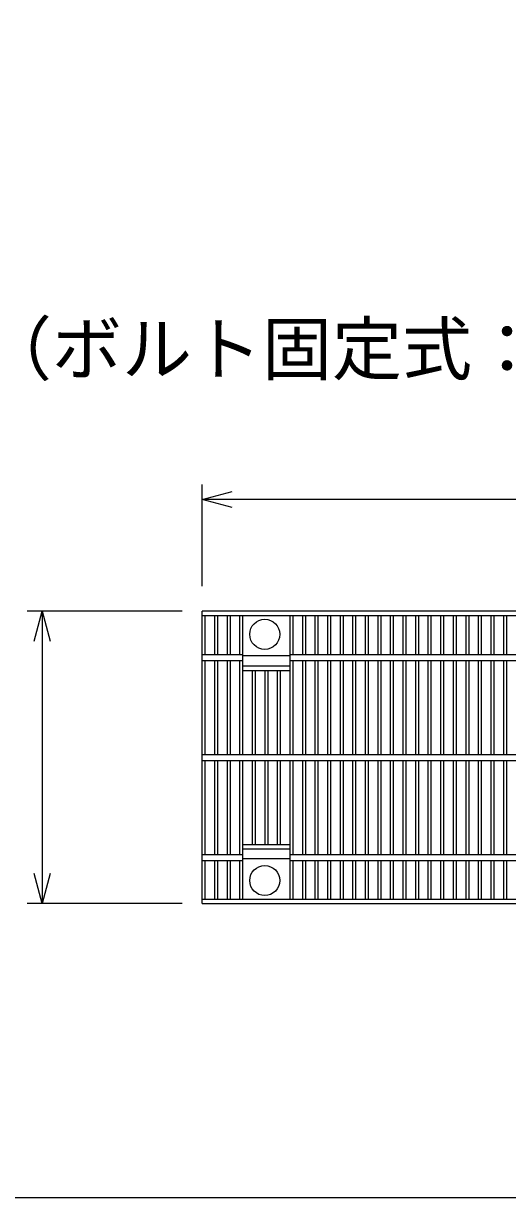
# Model space of a CAD drawing. Units: millimetres, scale not verified. Extents: x -16800 to 16800, y -5940 to 5940.
# Drawn here: x -6074 to -5590, y 1658 to 2831 of the extents above; entities that cross this region are included whole.
import ezdxf
from ezdxf.enums import TextEntityAlignment as Align

# ---------------------------------------------------------------- set-up
doc = ezdxf.new("R2010")
doc.units = ezdxf.units.MM
doc.header["$LTSCALE"] = 20
for name, color, linetype, lineweight in [('0-0_DIM', 7, 'Continuous', 25), ('0-2_HATCH', 6, 'Continuous', 25), ('0-6_TXT', 7, 'Continuous', 25)]:
    doc.layers.add(name, color=color, linetype=linetype, lineweight=lineweight)
doc.styles.add('ＭＳ ゴシック', font='')
doc.styles.get('ＭＳ ゴシック').set_extended_font_data('MS Gothic')

msp = doc.modelspace()

# ---------------------------------------------------------------- linework, layer by layer
at = {"layer": '0-0_DIM'}
for p, q in [((-5895.13, 2269.2), (-5895.13, 2370.78)), ((-4900.13, 2355.78), (-5895.13, 2355.78)), ((-5915.13, 2243.97), (-6070.13, 2243.97)), ((-6055.13, 2243.97), (-6055.13, 1951.97)), ((-5915.13, 1951.97), (-6070.13, 1951.97))]:
    msp.add_line(p, q, dxfattribs=at)
for points in [[(-5865.13, 2347.74), (-5895.13, 2355.78), (-5865.13, 2363.82)], [(-6063.17, 2213.97), (-6055.13, 2243.97), (-6047.09, 2213.97)], [(-6047.09, 1981.97), (-6055.13, 1951.97), (-6063.17, 1981.97)]]:
    msp.add_lwpolyline(points, dxfattribs=at)
at = {"layer": '0-2_HATCH'}
for p, q in [((-4900.13, 2243.97), (-5895.13, 2243.97)), ((-5895.13, 1951.97), (-5895.13, 2243.97)), ((-4900.13, 2239.47), (-5895.13, 2239.47)), ((-5892.13, 2200.97), (-5892.13, 2239.47)), ((-5882.57, 2200.97), (-5882.57, 2239.47)), ((-5879.57, 2200.97), (-5879.57, 2239.47)), ((-5870.01, 2200.97), (-5870.01, 2239.47)), ((-5867.01, 2200.97), (-5867.01, 2239.47)), ((-5857.45, 2200.97), (-5857.45, 2239.47)), ((-5854.45, 2100.97), (-5854.45, 2239.47)), ((-5807.21, 2100.97), (-5807.21, 2239.47)), ((-5804.21, 2200.97), (-5804.21, 2239.47)), ((-5794.65, 2200.97), (-5794.65, 2239.47)), ((-5791.65, 2200.97), (-5791.65, 2239.47)), ((-5782.09, 2200.97), (-5782.09, 2239.47)), ((-5779.09, 2200.97), (-5779.09, 2239.47)), ((-5769.53, 2200.97), (-5769.53, 2239.47)), ((-5766.53, 2200.97), (-5766.53, 2239.47)), ((-5756.97, 2200.97), (-5756.97, 2239.47)), ((-5753.97, 2200.97), (-5753.97, 2239.47)), ((-5744.41, 2200.97), (-5744.41, 2239.47)), ((-5741.41, 2200.97), (-5741.41, 2239.47)), ((-5731.85, 2200.97), (-5731.85, 2239.47)), ((-5728.85, 2200.97), (-5728.85, 2239.47)), ((-5719.29, 2200.97), (-5719.29, 2239.47)), ((-5716.29, 2200.97), (-5716.29, 2239.47)), ((-5706.73, 2200.97), (-5706.73, 2239.47)), ((-5703.73, 2200.97), (-5703.73, 2239.47)), ((-5694.17, 2200.97), (-5694.17, 2239.47)), ((-5691.17, 2200.97), (-5691.17, 2239.47)), ((-5681.61, 2200.97), (-5681.61, 2239.47)), ((-5678.61, 2200.97), (-5678.61, 2239.47)), ((-5669.05, 2200.97), (-5669.05, 2239.47)), ((-5666.05, 2200.97), (-5666.05, 2239.47)), ((-5656.49, 2200.97), (-5656.49, 2239.47)), ((-5653.49, 2200.97), (-5653.49, 2239.47)), ((-5643.93, 2200.97), (-5643.93, 2239.47)), ((-5640.93, 2200.97), (-5640.93, 2239.47)), ((-5631.37, 2200.97), (-5631.37, 2239.47)), ((-5628.37, 2200.97), (-5628.37, 2239.47)), ((-5618.81, 2200.97), (-5618.81, 2239.47)), ((-5615.81, 2200.97), (-5615.81, 2239.47)), ((-5606.25, 2200.97), (-5606.25, 2239.47)), ((-5603.25, 2200.97), (-5603.25, 2239.47)), ((-5593.69, 2200.97), (-5593.69, 2239.47)), ((-5590.69, 2200.97), (-5590.69, 2239.47)), ((-5895.13, 2200.97), (-5854.45, 2200.97)), ((-5895.13, 2194.97), (-5854.45, 2194.97)), ((-5892.13, 2100.97), (-5892.13, 2194.97)), ((-5882.57, 2100.97), (-5882.57, 2194.97)), ((-5879.57, 2100.97), (-5879.57, 2194.97)), ((-5870.01, 2100.97), (-5870.01, 2194.97)), ((-5867.01, 2100.97), (-5867.01, 2194.97)), ((-5857.45, 2100.97), (-5857.45, 2194.97)), ((-5807.21, 2199.47), (-5854.45, 2199.47)), ((-5807.21, 2200.97), (-4987.81, 2200.97)), ((-5807.21, 2194.97), (-4987.81, 2194.97)), ((-5804.21, 2100.97), (-5804.21, 2194.97)), ((-5794.65, 2100.97), (-5794.65, 2194.97)), ((-5791.65, 2100.97), (-5791.65, 2194.97)), ((-5782.09, 2100.97), (-5782.09, 2194.97)), ((-5779.09, 2100.97), (-5779.09, 2194.97)), ((-5769.53, 2100.97), (-5769.53, 2194.97)), ((-5766.53, 2100.97), (-5766.53, 2194.97)), ((-5756.97, 2100.97), (-5756.97, 2194.97)), ((-5753.97, 2100.97), (-5753.97, 2194.97)), ((-5744.41, 2100.97), (-5744.41, 2194.97)), ((-5741.41, 2100.97), (-5741.41, 2194.97)), ((-5731.85, 2100.97), (-5731.85, 2194.97)), ((-5728.85, 2100.97), (-5728.85, 2194.97)), ((-5719.29, 2100.97), (-5719.29, 2194.97)), ((-5716.29, 2100.97), (-5716.29, 2194.97)), ((-5706.73, 2100.97), (-5706.73, 2194.97)), ((-5703.73, 2100.97), (-5703.73, 2194.97)), ((-5694.17, 2100.97), (-5694.17, 2194.97)), ((-5691.17, 2100.97), (-5691.17, 2194.97)), ((-5681.61, 2100.97), (-5681.61, 2194.97)), ((-5678.61, 2100.97), (-5678.61, 2194.97)), ((-5669.05, 2100.97), (-5669.05, 2194.97)), ((-5666.05, 2100.97), (-5666.05, 2194.97)), ((-5656.49, 2100.97), (-5656.49, 2194.97)), ((-5653.49, 2100.97), (-5653.49, 2194.97)), ((-5643.93, 2100.97), (-5643.93, 2194.97)), ((-5640.93, 2100.97), (-5640.93, 2194.97)), ((-5631.37, 2100.97), (-5631.37, 2194.97)), ((-5628.37, 2100.97), (-5628.37, 2194.97)), ((-5618.81, 2100.97), (-5618.81, 2194.97)), ((-5615.81, 2100.97), (-5615.81, 2194.97)), ((-5606.25, 2100.97), (-5606.25, 2194.97)), ((-5603.25, 2100.97), (-5603.25, 2194.97)), ((-5593.69, 2100.97), (-5593.69, 2194.97)), ((-5590.69, 2100.97), (-5590.69, 2194.97)), ((-5854.45, 2189.47), (-5807.21, 2189.47)), ((-5854.45, 2184.97), (-5807.21, 2184.97)), ((-5844.89, 2100.97), (-5844.89, 2184.97)), ((-5841.89, 2100.97), (-5841.89, 2184.97)), ((-5832.33, 2100.97), (-5832.33, 2184.97)), ((-5829.33, 2100.97), (-5829.33, 2184.97)), ((-5819.77, 2100.97), (-5819.77, 2184.97)), ((-5816.77, 2100.97), (-5816.77, 2184.97)), ((-5895.13, 2100.97), (-4900.13, 2100.97)), ((-5895.13, 2094.97), (-4900.13, 2094.97)), ((-5892.13, 2000.97), (-5892.13, 2094.97)), ((-5882.57, 2000.97), (-5882.57, 2094.97)), ((-5879.57, 2000.97), (-5879.57, 2094.97)), ((-5870.01, 2000.97), (-5870.01, 2094.97)), ((-5867.01, 2000.97), (-5867.01, 2094.97)), ((-5857.45, 2000.97), (-5857.45, 2094.97)), ((-5854.45, 1956.47), (-5854.45, 2094.97)), ((-5844.89, 2010.97), (-5844.89, 2094.97)), ((-5841.89, 2010.97), (-5841.89, 2094.97)), ((-5832.33, 2010.97), (-5832.33, 2094.97)), ((-5829.33, 2010.97), (-5829.33, 2094.97)), ((-5819.77, 2010.97), (-5819.77, 2094.97)), ((-5816.77, 2010.97), (-5816.77, 2094.97)), ((-5807.21, 1956.47), (-5807.21, 2094.97)), ((-5804.21, 2000.97), (-5804.21, 2094.97)), ((-5794.65, 2000.97), (-5794.65, 2094.97)), ((-5791.65, 2000.97), (-5791.65, 2094.97)), ((-5782.09, 2000.97), (-5782.09, 2094.97)), ((-5779.09, 2000.97), (-5779.09, 2094.97)), ((-5769.53, 2000.97), (-5769.53, 2094.97)), ((-5766.53, 2000.97), (-5766.53, 2094.97)), ((-5756.97, 2000.97), (-5756.97, 2094.97)), ((-5753.97, 2000.97), (-5753.97, 2094.97)), ((-5744.41, 2000.97), (-5744.41, 2094.97)), ((-5741.41, 2000.97), (-5741.41, 2094.97)), ((-5731.85, 2000.97), (-5731.85, 2094.97)), ((-5728.85, 2000.97), (-5728.85, 2094.97)), ((-5719.29, 2000.97), (-5719.29, 2094.97)), ((-5716.29, 2000.97), (-5716.29, 2094.97)), ((-5706.73, 2000.97), (-5706.73, 2094.97)), ((-5703.73, 2000.97), (-5703.73, 2094.97)), ((-5694.17, 2000.97), (-5694.17, 2094.97)), ((-5691.17, 2000.97), (-5691.17, 2094.97)), ((-5681.61, 2000.97), (-5681.61, 2094.97)), ((-5678.61, 2000.97), (-5678.61, 2094.97)), ((-5669.05, 2000.97), (-5669.05, 2094.97)), ((-5666.05, 2000.97), (-5666.05, 2094.97)), ((-5656.49, 2000.97), (-5656.49, 2094.97)), ((-5653.49, 2000.97), (-5653.49, 2094.97)), ((-5643.93, 2000.97), (-5643.93, 2094.97)), ((-5640.93, 2000.97), (-5640.93, 2094.97)), ((-5631.37, 2000.97), (-5631.37, 2094.97)), ((-5628.37, 2000.97), (-5628.37, 2094.97)), ((-5618.81, 2000.97), (-5618.81, 2094.97)), ((-5615.81, 2000.97), (-5615.81, 2094.97)), ((-5606.25, 2000.97), (-5606.25, 2094.97)), ((-5603.25, 2000.97), (-5603.25, 2094.97)), ((-5593.69, 2000.97), (-5593.69, 2094.97)), ((-5590.69, 2000.97), (-5590.69, 2094.97)), ((-5854.45, 2010.97), (-5807.21, 2010.97)), ((-5854.45, 2006.47), (-5807.21, 2006.47)), ((-5895.13, 2000.97), (-5854.45, 2000.97)), ((-5895.13, 1994.97), (-5854.45, 1994.97)), ((-5892.13, 1956.47), (-5892.13, 1994.97)), ((-5882.57, 1956.47), (-5882.57, 1994.97)), ((-5879.57, 1956.47), (-5879.57, 1994.97)), ((-5870.01, 1956.47), (-5870.01, 1994.97)), ((-5867.01, 1956.47), (-5867.01, 1994.97)), ((-5857.45, 1956.47), (-5857.45, 1994.97)), ((-5807.21, 1996.47), (-5854.45, 1996.47)), ((-5807.21, 2000.97), (-4987.81, 2000.97)), ((-5807.21, 1994.97), (-4987.81, 1994.97)), ((-5804.21, 1956.47), (-5804.21, 1994.97)), ((-5794.65, 1956.47), (-5794.65, 1994.97)), ((-5791.65, 1956.47), (-5791.65, 1994.97)), ((-5782.09, 1956.47), (-5782.09, 1994.97)), ((-5779.09, 1956.47), (-5779.09, 1994.97)), ((-5769.53, 1956.47), (-5769.53, 1994.97)), ((-5766.53, 1956.47), (-5766.53, 1994.97)), ((-5756.97, 1956.47), (-5756.97, 1994.97)), ((-5753.97, 1956.47), (-5753.97, 1994.97)), ((-5744.41, 1956.47), (-5744.41, 1994.97)), ((-5741.41, 1956.47), (-5741.41, 1994.97)), ((-5731.85, 1956.47), (-5731.85, 1994.97)), ((-5728.85, 1956.47), (-5728.85, 1994.97)), ((-5719.29, 1956.47), (-5719.29, 1994.97)), ((-5716.29, 1956.47), (-5716.29, 1994.97)), ((-5706.73, 1956.47), (-5706.73, 1994.97)), ((-5703.73, 1956.47), (-5703.73, 1994.97)), ((-5694.17, 1956.47), (-5694.17, 1994.97)), ((-5691.17, 1956.47), (-5691.17, 1994.97)), ((-5681.61, 1956.47), (-5681.61, 1994.97)), ((-5678.61, 1956.47), (-5678.61, 1994.97)), ((-5669.05, 1956.47), (-5669.05, 1994.97)), ((-5666.05, 1956.47), (-5666.05, 1994.97)), ((-5656.49, 1956.47), (-5656.49, 1994.97)), ((-5653.49, 1956.47), (-5653.49, 1994.97)), ((-5643.93, 1956.47), (-5643.93, 1994.97)), ((-5640.93, 1956.47), (-5640.93, 1994.97)), ((-5631.37, 1956.47), (-5631.37, 1994.97)), ((-5628.37, 1956.47), (-5628.37, 1994.97)), ((-5618.81, 1956.47), (-5618.81, 1994.97)), ((-5615.81, 1956.47), (-5615.81, 1994.97)), ((-5606.25, 1956.47), (-5606.25, 1994.97)), ((-5603.25, 1956.47), (-5603.25, 1994.97)), ((-5593.69, 1956.47), (-5593.69, 1994.97)), ((-5590.69, 1956.47), (-5590.69, 1994.97)), ((-5895.13, 1956.47), (-4900.13, 1956.47)), ((-5895.13, 1951.97), (-4900.13, 1951.97))]:
    msp.add_line(p, q, dxfattribs=at)
for centre in [(-5832.63, 2220.97), (-5832.63, 1974.97)]:
    msp.add_circle(centre, 15, dxfattribs=at)
at = {"layer": '0-6_TXT'}
msp.add_lwpolyline([(-6579.71, 1658.19), (-4079.71, 1658.19), (-4079.71, 3908.19), (-6579.71, 3908.19)], close=True, dxfattribs=at)

# ---------------------------------------------------------------- texts
at = {"layer": '0-0_DIM', "style": 'ＭＳ ゴシック'}
msp.add_text('（ボルト固定式：細目）', height=51.32, dxfattribs=at).set_placement((-6115.35, 2465.26), align=Align.BOTTOM_LEFT)

doc.saveas('drawing.dxf')
